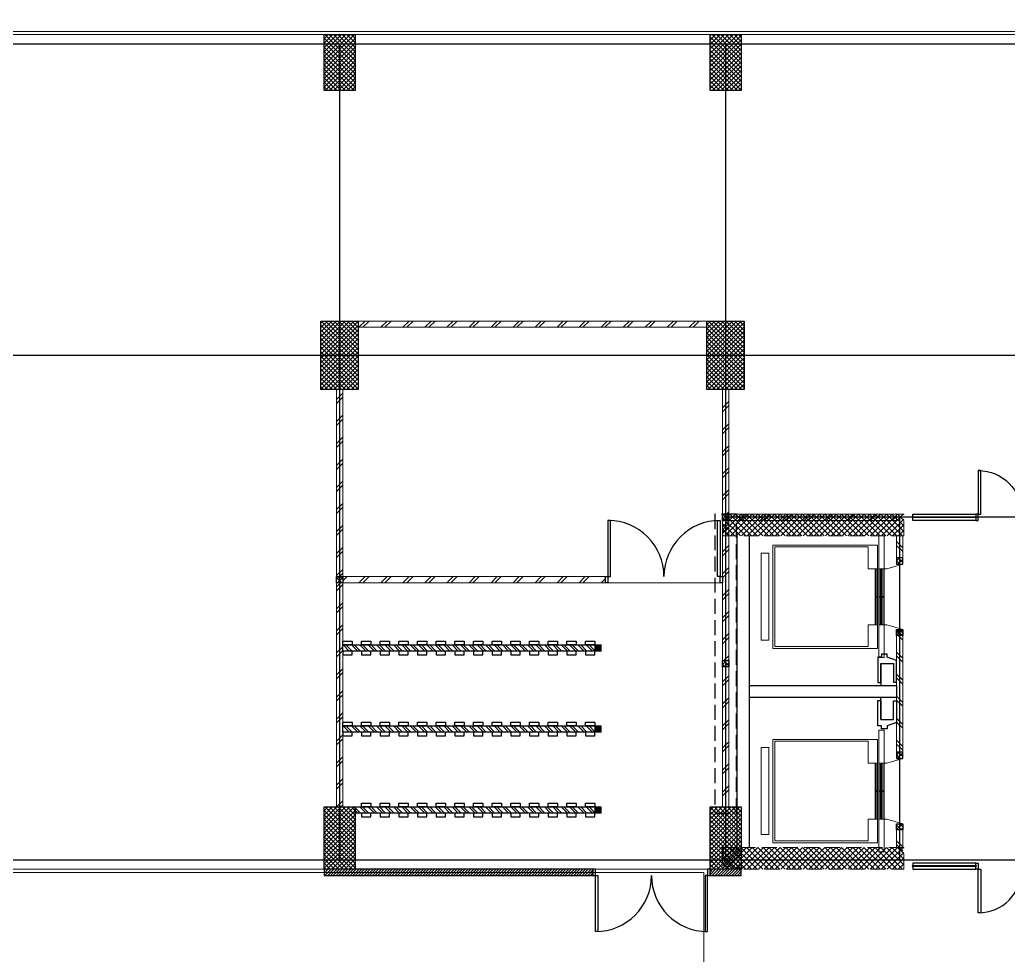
# Model space of a CAD drawing. Header units: inches. Extents: x 0 to 558, y -1 to 295.
# Drawn here: x 209.15 to 225.03, y 175.04 to 190.06 of the extents above; entities that cross this region are included whole.
import ezdxf

# ---------------------------------------------------------------- set-up
doc = ezdxf.new("R2010")
doc.units = ezdxf.units.IN
doc.header["$MEASUREMENT"] = 0
doc.linetypes.add('ACAD_ISO02W100', pattern=[15, 12, -3])
doc.layers.get('defpoints').update_dxf_attribs({"color": 1})
for name, color, linetype in [('AR_BETON', 150, 'Continuous'), ('dinding', 3, 'Continuous'), ('KACA', 151, 'Continuous'), ('Kusen', 30, 'Continuous'), ('pvc', 12, 'Continuous')]:
    doc.layers.add(name, color=color, linetype=linetype)
for name, color, linetype, lineweight in [('ars', 11, 'Continuous', 0), ('ars @ 1', 11, 'Continuous', 0), ('ARSIR', 31, 'Continuous', 5), ('ARSIR @ 1', 31, 'Continuous', 5), ('ARSIR BETON', 8, 'Continuous', 5), ('ARSIR KOLOM @ 1', 8, 'Continuous', 13), ('KOL', 1, 'Continuous', 30), ('KOLOM', 4, 'Continuous', 9), ('lan', 7, 'Continuous', 15), ('LIFT', 15, 'Continuous', 15), ('RUMPUT', 93, 'Continuous', 0), ('tem', 5, 'Continuous', 20), ('u', 6, 'Continuous', 20)]:
    doc.layers.add(name, color=color, linetype=linetype, lineweight=lineweight)
doc.layers.add('as', color=1, linetype='Continuous', plot=False)
doc.layers.add('POLYLINE TPAK', color=4, linetype='Continuous', lineweight=20, plot=False)
pattern_1 = [(86.6697, (37.0798, 226.14725), (-0.5066041, 0.569206), [0.142875, -0.934755]), (41.6697, (37.0798, 226.14725), (-0.5066045, 0.5692064), [0.142875, -0.619125]), (131.6697, (37.0798, 226.14725), (-0.5692064, -0.5066045), [0.142875, -0.619125])]
pattern_2 = [(45, (0, -5), (-0.03535534, 0.03535534), []), (135, (0, -5), (-0.03535534, -0.03535534), [])]

# ---------------------------------------------------------------- blocks, each defined once
blk = doc.blocks.new('k1')
at = {"layer": 'ars'}
h = blk.add_hatch(dxfattribs=at)
h.set_pattern_fill('_USER', color=256, scale=0.05, angle=45, double=1, pattern_type=0)
h.set_pattern_definition(pattern_2)
h.paths.add_polyline_path([(-0.3, -0.55), (0.3, -0.55), (0.3, 0.55), (-0.3, 0.55)])
at = {"layer": 'KOL'}
blk.add_lwpolyline([(-0.3, -0.55), (0.3, -0.55), (0.3, 0.55), (-0.3, 0.55)], close=True, dxfattribs=at)
blk = doc.blocks.new('k2')
at = {"layer": 'ars'}
h = blk.add_hatch(dxfattribs=at)
h.set_pattern_fill('_USER', color=256, scale=0.05, angle=45, double=1, pattern_type=0)
h.set_pattern_definition(pattern_2)
h.paths.add_polyline_path([(-0.25, -0.5), (0.25, -0.5), (0.25, 0.5), (-0.25, 0.5)])
at = {"layer": 'KOL'}
blk.add_lwpolyline([(-0.25, -0.5), (0.25, -0.5), (0.25, 0.5), (-0.25, 0.5)], close=True, dxfattribs=at)
blk = doc.blocks.new('k3')
at = {"layer": 'ars'}
h = blk.add_hatch(dxfattribs=at)
h.set_pattern_fill('_USER', color=256, scale=0.05, angle=45, double=1, pattern_type=0)
h.set_pattern_definition([(45, (0, -5.05), (-0.03535534, 0.03535534), []), (135, (0, -5.05), (-0.03535534, -0.03535534), [])])
h.paths.add_polyline_path([(-0.25, -0.45), (0.25, -0.45), (0.25, 0.45), (-0.25, 0.45)])
at = {"layer": 'KOL'}
blk.add_lwpolyline([(-0.25, -0.45), (0.25, -0.45), (0.25, 0.45), (-0.25, 0.45)], close=True, dxfattribs=at)
blk = doc.blocks.new('P-70-DOBLE')
at = {"layer": 'Kusen'}
for points in [[(102.301, -17.94), (102.341, -17.94), (102.341, -18.04), (102.301, -18.04)], [(102.341, -18.04), (102.381, -18.04), (102.381, -18.74), (102.341, -18.74)], [(103.741, -18.04), (103.701, -18.04), (103.701, -18.74), (103.741, -18.74)], [(103.781, -17.94), (103.741, -17.94), (103.741, -18.04), (103.781, -18.04)]]:
    blk.add_lwpolyline(points, close=True, dxfattribs=at)
for centre, start, end in [((102.341, -18.04), 270, 360), ((103.741, -18.04), 180, 270)]:
    blk.add_arc(centre, 0.7, start, end, dxfattribs=at)
blk = doc.blocks.new('K 10.10')
at = {"layer": 'ars'}
h = blk.add_hatch(dxfattribs=at)
h.set_pattern_fill('_USER', color=256, scale=0.05, angle=45, double=1, pattern_type=0)
h.set_pattern_definition([(45, (0, 0), (-0.035355339, 0.035355339), []), (135, (0, 0), (-0.035355339, -0.035355339), [])])
h.paths.add_polyline_path([(1560.538, 1380.407), (1560.638, 1380.407), (1560.638, 1380.507), (1560.538, 1380.507)])
at = {"layer": 'KOL'}
blk.add_lwpolyline([(1560.538, 1380.407), (1560.638, 1380.407), (1560.638, 1380.507), (1560.538, 1380.507)], close=True, dxfattribs=at)
blk = doc.blocks.new('KLOPRAK-10')
at = {"layer": 'ARSIR KOLOM @ 1'}
blk.add_hatch(color=256, dxfattribs=at).paths.add_polyline_path([(390.015, -20.575), (390.115, -20.575), (390.115, -20.475), (390.015, -20.475)])
at = {"layer": 'as'}
blk.add_line((390.115, -20.475), (390.015, -20.575), dxfattribs=at)
blk.add_lwpolyline([(390.015, -20.475), (390.115, -20.575)], dxfattribs=at)
at = {"layer": 'KOLOM'}
blk.add_lwpolyline([(390.015, -20.575), (390.115, -20.575), (390.115, -20.475), (390.015, -20.475)], close=True, dxfattribs=at)
blk = doc.blocks.new('LIFT PENUMPANG')
at = {"layer": 'LIFT'}
for points in [[(-0.705, 1.955), (-0.705, 1.83), (0.695, 1.83), (0.695, 1.955)], [(-0.835, 1.765), (-0.835, 0.085), (0.825, 0.085), (0.825, 1.765)], [(-0.805, 1.735), (-0.805, 0.235), (-0.455, 0.235), (-0.455, 0.085), (0.445, 0.085), (0.445, 0.235), (0.795, 0.235), (0.795, 1.735)], [(-0.455, 0.085), (0.445, 0.085), (0.445, 0.125), (-0.455, 0.125)], [(-0.455, 0.105), (0.445, 0.105), (0.445, 0.125), (-0.455, 0.125)], [(-0.455, 0.025), (0.445, 0.025), (0.445, 0.065), (-0.455, 0.065)], [(-0.455, 0.045), (0.445, 0.045), (0.445, 0.065), (-0.455, 0.065)], [(-0.455, -0.02), (0.445, -0.02), (0.445, 0.02), (-0.455, 0.02)], [(-0.455, 0), (0.445, 0), (0.445, 0.02), (-0.455, 0.02)], [(-0.01, 0.125), (0, 0.125), (0, 0.085), (-0.01, 0.085)], [(-0.01, 0.065), (0, 0.065), (0, 0.025), (-0.01, 0.025)], [(-0.01, 0.02), (0, 0.02), (0, -0.02), (-0.01, -0.02)]]:
    blk.add_lwpolyline(points, close=True, dxfattribs=at)
for points in [[(-0.455, -0.02), (-0.98, -0.02), (-0.98, 0.065), (0.97, 0.065), (0.97, -0.02), (0.445, -0.02)], [(-0.455, -0.02), (-0.455, -0.065), (-0.53, -0.32)], [(0.445, -0.02), (0.445, -0.065), (0.52, -0.32)]]:
    blk.add_lwpolyline(points, dxfattribs=at)
at = {"layer": 'KOLOM', "extrusion": (0, 0, -1), "zscale": -1, "rotation": 270}
blk.add_blockref('K 10.10', (-1379.877, 1560.318), dxfattribs=at)
at = {"layer": 'KOLOM', "extrusion": (0, 0, -1), "xscale": -1, "zscale": -1, "rotation": 90}
blk.add_blockref('K 10.10', (1379.887, 1560.318), dxfattribs=at)
blk = doc.blocks.new('P.60')
at = {"layer": 'Kusen'}
for points in [[(1472.835, 997.535), (1472.875, 997.535), (1472.875, 997.435), (1472.835, 997.435)], [(1472.875, 996.885), (1472.915, 996.885), (1472.915, 997.435), (1472.875, 997.435)], [(1473.475, 997.535), (1473.515, 997.535), (1473.515, 997.435), (1473.475, 997.435)]]:
    blk.add_lwpolyline(points, close=True, dxfattribs=at)
blk.add_arc((1472.895, 997.466), 0.581, 268.0266, 356.9943, dxfattribs=at)
blk = doc.blocks.new('LIFT TENGAH')
at = {"layer": 'ars'}
h = blk.add_hatch(dxfattribs=at)
h.set_pattern_fill('TEMBOK', color=256, scale=0.25)
h.set_pattern_definition([(45, (25.7678, -10.47464), (-0.1767767, 0.1767767), []), (45, (25.8303, -10.47464), (-0.1767767, 0.1767767), [])])
h.paths.add_polyline_path([(-0.115, 5.07), (-0.015, 5.07), (-0.015, 5.6), (-0.115, 5.6)])
h = blk.add_hatch(dxfattribs=at)
h.set_pattern_fill('TEMBOK', color=256, scale=0.25)
h.set_pattern_definition([(45, (29.5928, -10.47464), (-0.1767767, 0.1767767), []), (45, (29.6553, -10.47464), (-0.1767767, 0.1767767), [])])
h.paths.add_polyline_path([(3.71, 4.4), (3.81, 4.4), (3.81, 5.6), (3.71, 5.6)])
h = blk.add_hatch(dxfattribs=at)
h.set_pattern_fill('TEMBOK', color=256, scale=0.25)
h.set_pattern_definition([(45, (1.7978, -8.52464), (-0.1767767, 0.1767767), []), (45, (1.8603, -8.52464), (-0.1767767, 0.1767767), [])])
h.paths.add_polyline_path([(4.185, 5.6), (3.81, 5.6), (3.81, 5.7), (4.185, 5.7)])
h = blk.add_hatch(dxfattribs=at)
h.set_pattern_fill('TEMBOK', color=256, scale=0.25)
h.set_pattern_definition([(45, (3.0728, -8.52464), (-0.1767767, 0.1767767), []), (45, (3.1353, -8.52464), (-0.1767767, 0.1767767), [])])
h.paths.add_polyline_path([(5.395, 5.6), (5.085, 5.6), (5.085, 5.7), (5.395, 5.7)])
h = blk.add_hatch(dxfattribs=at)
h.set_pattern_fill('TEMBOK', color=256, scale=0.25)
h.set_pattern_definition([(45, (3.9628, -8.52464), (-0.1767767, 0.1767767), []), (45, (4.0253, -8.52464), (-0.1767767, 0.1767767), [])])
h.paths.add_polyline_path([(6.285, 5.6), (6.075, 5.6), (6.075, 5.7), (6.285, 5.7)])
h = blk.add_hatch(dxfattribs=at)
h.set_pattern_fill('TEMBOK', color=256, scale=0.25)
h.set_pattern_definition([(45, (-33.865, -7.775), (-0.1767767, 0.1767767), []), (45, (-33.8025, -7.775), (-0.1767767, 0.1767767), [])])
h.paths.add_polyline_path([(6.285, 5.6), (6.385, 5.6), (6.385, 5.1), (6.285, 5.1)])
h = blk.add_hatch(dxfattribs=at)
h.set_pattern_fill('TEMBOK', color=256, scale=0.25)
h.set_pattern_definition([(45, (30.8678, -10.87464), (-0.1767767, 0.1767767), []), (45, (30.9303, -10.87464), (-0.1767767, 0.1767767), [])])
h.paths.add_polyline_path([(4.985, 4.4), (5.085, 4.4), (5.085, 5.2), (4.985, 5.2)])
h = blk.add_hatch(dxfattribs=at)
h.set_pattern_fill('TEMBOK', color=256, scale=0.25)
h.set_pattern_definition([(45, (-0.87266, -7.475), (-0.1767767, 0.1767767), []), (45, (-0.81016, -7.475), (-0.1767767, 0.1767767), [])])
h.paths.add_polyline_path([(6.385, 3.2), (6.385, 5), (6.285, 5), (6.285, 3.2)])
h = blk.add_hatch(dxfattribs=at)
h.set_pattern_fill('TEMBOK', color=256, scale=0.25)
h.set_pattern_definition([(45, (29.5928, -11.77464), (-0.1767767, 0.1767767), []), (45, (29.6553, -11.77464), (-0.1767767, 0.1767767), [])])
h.paths.add_polyline_path([(3.71, 3.78), (3.81, 3.78), (3.81, 4.3), (3.71, 4.3)])
h = blk.add_hatch(dxfattribs=at)
h.set_pattern_fill('TEMBOK', color=256, scale=0.25)
h.set_pattern_definition([(315, (-4.09, 47.955), (-0.1767767, -0.1767767), []), (315, (-4.0275, 47.955), (-0.1767767, -0.1767767), [])])
h.paths.add_polyline_path([(3.81, 4.4), (3.81, 4.3), (4.305, 4.3), (4.305, 4.4)])
h = blk.add_hatch(dxfattribs=at)
h.set_pattern_fill('TEMBOK', color=256, scale=0.25)
h.set_pattern_definition([(315, (-2.11, 47.955), (-0.1767767, -0.1767767), []), (315, (-2.0475, 47.955), (-0.1767767, -0.1767767), [])])
h.paths.add_polyline_path([(6.285, 4.3), (5.085, 4.3), (5.085, 4.4), (6.285, 4.4)])
h = blk.add_hatch(dxfattribs=at)
h.set_pattern_fill('TEMBOK', color=256, scale=0.25)
h.set_pattern_definition([(45, (25.7678, -13.14964), (-0.1767767, 0.1767767), []), (45, (25.8303, -13.14964), (-0.1767767, 0.1767767), [])])
h.paths.add_polyline_path([(-0.115, 1.875), (-0.015, 1.875), (-0.015, 3.82), (-0.115, 3.82)])
h = blk.add_hatch(dxfattribs=at)
h.set_pattern_fill('TEMBOK', color=256, scale=0.25)
h.set_pattern_definition([(45, (25.7678, -14.92464), (-0.1767767, 0.1767767), []), (45, (25.8303, -14.92464), (-0.1767767, 0.1767767), [])])
h.paths.add_polyline_path([(-0.115, 0.35), (-0.015, 0.35), (-0.015, 0.625), (-0.115, 0.625)])
at = {"layer": 'ars @ 1'}
h = blk.add_hatch(dxfattribs=at)
h.set_pattern_fill('TEMBOK', color=256, scale=0.25)
h.set_pattern_definition([(45, (1555.54661, -439.5552), (-0.176776695, 0.176776695), []), (45, (1555.60911, -439.5552), (-0.176776695, 0.176776695), [])])
h.paths.add_polyline_path([(3.81, 3), (3.81, 2.9), (6.285, 2.9), (6.285, 3)])
h = blk.add_hatch(dxfattribs=at)
h.set_pattern_fill('TEMBOK', color=256, scale=0.25)
h.set_pattern_definition([(45, (1555.45412, -401.6752), (-0.176776695, 0.176776695), []), (45, (1555.51662, -401.6752), (-0.176776695, 0.176776695), [])])
h.paths.add_polyline_path([(6.285, 0.1), (6.385, 0.1), (6.385, 2.4), (6.285, 2.4)])
h = blk.add_hatch(dxfattribs=at)
h.set_pattern_fill('TEMBOK', color=256, scale=0.25)
h.set_pattern_definition([(315, (1555.01661, 442.5552), (-0.176776695, -0.176776695), []), (315, (1555.07911, 442.5552), (-0.176776695, -0.176776695), [])])
h.paths.add_polyline_path([(3.81, 0.1), (3.71, 0.1), (3.71, 0.775), (3.81, 0.775)])
h = blk.add_hatch(dxfattribs=at)
h.set_pattern_fill('TEMBOK', color=256, scale=0.25)
h.set_pattern_definition([(315, (1555.54661, 442.5552), (-0.176776695, -0.176776695), []), (315, (1555.60911, 442.5552), (-0.176776695, -0.176776695), [])])
h.paths.add_polyline_path([(4.088, 0), (4.088, 0.1), (3.81, 0.1), (3.81, 0)])
at = {"layer": 'KOLOM'}
h = blk.add_hatch(dxfattribs=at)
h.set_pattern_fill('ANSI37', color=256, scale=0.02, style=0)
h.set_pattern_definition([(45, (244.1281, -148.2583), (-0.04490128, 0.04490128), []), (135, (244.1281, -148.2583), (-0.04490128, -0.04490128), [])])
h.paths.add_polyline_path([(0, 5.35), (0, 5.7), (-2.91, 5.7), (-2.91, 5.35)])
h = blk.add_hatch(dxfattribs=at)
h.set_pattern_fill('ANSI37', color=256, scale=0.02, style=0)
h.set_pattern_definition([(45, (244.1281, -153.6083), (-0.04490128, 0.04490128), []), (135, (244.1281, -153.6083), (-0.04490128, -0.04490128), [])])
h.paths.add_polyline_path([(0, 0), (0, 0.35), (-2.91, 0.35), (-2.91, 0)])
h = blk.add_hatch(dxfattribs=at)
h.set_pattern_fill('ANSI37', color=256, scale=0.02, style=0)
h.set_pattern_definition([(45, (250.513103, -153.6083), (-0.04490128, 0.04490128), []), (135, (250.513103, -153.6083), (-0.04490128, -0.04490128), [])])
h.paths.add_polyline_path([(4.088, 0.35), (4.088, 0), (6.385, 0), (6.385, 0.35)])
for p, q in [((5.995, 5.7), (5.435, 5.7)), ((6.035, 5.6), (5.435, 5.6)), ((4.985, 4.4), (3.81, 5.4)), ((3.81, 4.4), (4.985, 5.2))]:
    blk.add_line(p, q)
for points in [[(3.81, 5.4), (4.185, 5.4)], [(6.285, 5.4), (5.047, 4.4)], [(5.085, 5.4), (6.285, 5.4)], [(5.085, 5.4), (6.285, 4.4)]]:
    blk.add_lwpolyline(points)
at = {"layer": 'AR_BETON'}
for p, q in [((-2.675, 5.35), (-2.675, 0.35)), ((-2.475, 5.35), (-2.475, 0.35))]:
    blk.add_line(p, q, dxfattribs=at)
for points in [[(-0.365, 2.991), (-0.365, 3.297), (-0.165, 3.297), (-0.165, 2.997), (-0.115, 2.997), (-0.115, 3.347), (-0.265, 3.397), (-0.265, 3.447), (-0.355, 3.447), (-0.355, 3.397), (-0.415, 3.397), (-0.415, 2.991), (-0.365, 2.991)], [(-0.365, 3.297), (-0.365, 2.945)], [(-0.365, 2.704), (-0.365, 2.397), (-0.165, 2.397), (-0.165, 2.697), (-0.115, 2.697), (-0.115, 2.347), (-0.265, 2.297), (-0.265, 2.247), (-0.355, 2.247), (-0.355, 2.297), (-0.415, 2.297), (-0.415, 2.704), (-0.365, 2.704)], [(-0.365, 2.397), (-0.365, 2.75)]]:
    blk.add_lwpolyline(points, dxfattribs=at)
blk.add_lwpolyline([(-2.475, 2.75), (-0.115, 2.75), (-0.115, 2.945), (-2.475, 2.945)], close=True, dxfattribs=at)
at = {"layer": 'ars'}
for p, q in [((6.412, 4.25), (6.385, 4.25)), ((6.412, 4.25), (6.385, 4.25)), ((6.425, 0.144), (6.425, 4.225)), ((6.488, 0.206), (6.488, 4.225)), ((6.425, 3.95), (6.385, 3.95)), ((6.425, 3.65), (6.385, 3.65)), ((6.425, 3.35), (6.385, 3.35)), ((6.425, 3.05), (6.385, 3.05)), ((6.425, 2.75), (6.385, 2.75)), ((6.425, 2.45), (6.385, 2.45)), ((6.425, 2.15), (6.385, 2.15)), ((6.425, 1.85), (6.385, 1.85))]:
    blk.add_line(p, q, dxfattribs=at)
for radius, start, end in [(0.0512, 307.5719, 232.4281), (0.0312, 0, 180)]:
    blk.add_arc((6.456, 4.225), radius, start, end, dxfattribs=at)
at = {"layer": 'as'}
for p, q in [((-0.065, 0.05), (-0.065, 5.55)), ((3.76, 0.05), (3.76, 5.55))]:
    blk.add_line(p, q, dxfattribs=at)
at = {"layer": 'defpoints', "color": 2, "linetype": 'ACAD_ISO02W100', "ltscale": 0.02}
blk.add_lwpolyline([(-3.035, 4.8), (-2.685, 4.8), (-2.685, 0), (-3.035, 0)], close=True, dxfattribs=at)
at = {"layer": 'KOLOM', "linetype": 'ACAD_ISO02W100', "ltscale": 0.02}
for points in [[(-2.91, 5.7), (0, 5.7), (0, 5.35), (-2.91, 5.35)], [(-2.91, 0.35), (0, 0.35), (0, 0), (-2.91, 0)], [(4.088, 0.35), (6.385, 0.35), (6.385, 0), (4.088, 0)]]:
    blk.add_lwpolyline(points, close=True, dxfattribs=at)
at = {"layer": 'Kusen'}
for points in [[(3.71, 3.78), (3.71, 3.74), (3.81, 3.74), (3.81, 3.78)], [(3.71, 3.04), (3.71, 3), (3.81, 3), (3.81, 3.04)], [(3.81, 3.08), (3.81, 3.04), (4.51, 3.04), (4.51, 3.08)]]:
    blk.add_lwpolyline(points, close=True, dxfattribs=at)
blk.add_arc((3.81, 3.04), 0.7, 0, 90, dxfattribs=at)
at = {"layer": 'lan'}
for p, q in [((6.425, 4.15), (6.385, 4.15)), ((6.425, 3.85), (6.385, 3.85)), ((3.71, 3.74), (3.71, 3.04)), ((6.425, 3.55), (6.385, 3.55)), ((6.425, 3.25), (6.385, 3.25)), ((6.425, 2.95), (6.385, 2.95)), ((6.425, 2.65), (6.385, 2.65)), ((6.425, 2.35), (6.385, 2.35)), ((6.425, 2.05), (6.385, 2.05)), ((6.425, 1.75), (6.385, 1.75))]:
    blk.add_line(p, q, dxfattribs=at)
at = {"layer": 'tem'}
for points in [[(3.81, 4.4), (3.71, 4.4), (3.71, 5.6), (3.81, 5.6)], [(4.185, 5.6), (3.81, 5.6), (3.81, 5.7), (4.185, 5.7)], [(5.395, 5.6), (5.085, 5.6), (5.085, 5.7), (5.395, 5.7)], [(6.285, 5.6), (6.075, 5.6), (6.075, 5.7), (6.285, 5.7)], [(6.385, 4.4), (6.385, 5.6), (6.285, 5.6), (6.285, 4.4)], [(-0.015, 5.07), (-0.115, 5.07), (-0.115, 5.35), (-0.015, 5.35)], [(5.085, 4.4), (4.985, 4.4), (4.985, 5.2), (5.085, 5.2)], [(3.81, 3.78), (3.71, 3.78), (3.71, 4.3), (3.81, 4.3)], [(4.305, 4.3), (3.81, 4.3), (3.81, 4.4), (4.305, 4.4)], [(4.345, 4.4), (4.945, 4.4), (4.945, 4.3), (4.345, 4.3)], [(6.285, 4.3), (5.085, 4.3), (5.085, 4.4), (6.285, 4.4)], [(6.385, 3), (6.385, 4.3), (6.285, 4.3), (6.285, 3)], [(-0.015, 1.875), (-0.115, 1.875), (-0.115, 3.82), (-0.015, 3.82)], [(3.81, 2.025), (3.71, 2.025), (3.71, 2.9), (3.81, 2.9)], [(3.81, 3), (3.81, 2.9), (6.285, 2.9), (6.285, 3)], [(6.285, 0.35), (6.385, 0.35), (6.385, 2.9), (6.285, 2.9)], [(-0.015, 0.35), (-0.115, 0.35), (-0.115, 0.7), (-0.015, 0.7)], [(3.81, 0.1), (3.71, 0.1), (3.71, 0.775), (3.81, 0.775)], [(3.81, 0), (3.81, 0.1), (4.088, 0.1), (4.088, 0)]]:
    blk.add_lwpolyline(points, close=True, dxfattribs=at)
for p, rotation in [((-0.335, 4.45), 90), ((4.03, 1.395), 270)]:
    blk.add_blockref('LIFT PENUMPANG', p, dxfattribs=dict(rotation=rotation))
at = {"xscale": -1, "rotation": 90}
blk.add_blockref('LIFT PENUMPANG', (-0.335, 1.32), dxfattribs=at)
at = {"layer": 'KOLOM', "extrusion": (0, 0, -1), "xscale": -1, "zscale": -1, "rotation": 180}
for p in [(-1564.348, 1386.107), (-1566.923, 1386.107), (-1564.348, 1384.807), (-1565.623, 1384.807), (-1566.923, 1384.807), (-1564.348, 1383.407), (-1566.923, 1383.407), (-1564.348, 1380.507)]:
    blk.add_blockref('K 10.10', p, dxfattribs=at)
at = {"layer": 'Kusen', "rotation": 180}
blk.add_blockref('P.60', (1478.91, 1003.135), dxfattribs=at)
at = {"layer": 'Kusen', "xscale": -1}
blk.add_blockref('P.60', (1477.82, -993.135), dxfattribs=at)
blk = doc.blocks.new('A-DAS')
at = {"layer": 'ars'}
h = blk.add_hatch(dxfattribs=at)
h.set_pattern_fill('TEMBOK', color=256, scale=0.25)
h.set_pattern_definition([(45, (-13, -1.555), (-0.1767767, 0.1767767), []), (45, (-12.9375, -1.555), (-0.1767767, 0.1767767), [])])
h.paths.add_polyline_path([(-13.05, 50.1), (-12.95, 50.1), (-12.95, 53.1), (-13.05, 53.1)])
h = blk.add_hatch(dxfattribs=at)
h.set_pattern_fill('TEMBOK', color=256, scale=0.25)
h.set_pattern_definition([(45, (-81.2, 4.52), (-0.1767767, 0.1767767), []), (45, (-81.1375, 4.52), (-0.1767767, 0.1767767), [])])
h.paths.add_polyline_path([(-6.75, 53.1), (-6.85, 53.1), (-6.85, 51.1), (-6.75, 51.1)])
h = blk.add_hatch(dxfattribs=at)
h.set_pattern_fill('TEMBOK', color=256, scale=0.25)
h.set_pattern_definition([(45, (-14.2027, 1.325), (-0.1767767, 0.1767767), []), (45, (-14.1402, 1.325), (-0.1767767, 0.1767767), [])])
h.paths.add_polyline_path([(-6.85, 51), (-6.75, 51), (-6.75, 48.75), (-6.85, 48.75)])
h = blk.add_hatch(dxfattribs=at)
h.set_pattern_fill('TEMBOK', color=256, scale=0.25)
h.set_pattern_definition([(45, (-13, -4.9175), (-0.1767767, 0.1767767), []), (45, (-12.9375, -4.9175), (-0.1767767, 0.1767767), [])])
h.paths.add_polyline_path([(-13.05, 46.4), (-12.95, 46.4), (-12.95, 50), (-13.05, 50)])
h = blk.add_hatch(dxfattribs=at)
h.set_pattern_fill('TEMBOK', color=256, scale=0.25)
h.set_pattern_definition([(45, (-14.2027, 3.125), (-0.1767767, 0.1767767), []), (45, (-14.1402, 3.125), (-0.1767767, 0.1767767), [])])
h.paths.add_polyline_path([(-6.85, 48.65), (-6.75, 48.65), (-6.75, 46.4), (-6.85, 46.4)])
h = blk.add_hatch(dxfattribs=at)
h.set_pattern_fill('ANSI31', color=256, scale=0.01, style=0)
h.set_pattern_definition([(45, (-28.55, 45.3), (-0.02245064, 0.02245064), [])])
h.paths.add_polyline_path([(-13.25, 45.3), (-8.93, 45.3), (-8.93, 45.4), (-13.25, 45.4)])
h = blk.add_hatch(dxfattribs=at)
h.set_pattern_fill('ANSI31', color=256, scale=0.01, style=0)
h.set_pattern_definition([(45, (-24.26, 45.3), (-0.02245064, 0.02245064), [])])
h.paths.add_polyline_path([(-7.05, 45.3), (-6.55, 45.3), (-6.55, 45.4), (-7.05, 45.4)])
at = {"layer": 'ars @ 1'}
h = blk.add_hatch(dxfattribs=at)
h.set_pattern_fill('TEMBOK', color=256, scale=0.25)
h.set_pattern_definition([(45, (1576.81912, -340.63282), (-0.176776695, 0.176776695), []), (45, (1576.88162, -340.63282), (-0.176776695, 0.176776695), [])])
h.paths.add_polyline_path([(-7.1, 54.2), (-7.1, 54.1), (-12.7, 54.1), (-12.7, 54.2)])
h = blk.add_hatch(dxfattribs=at)
h.set_pattern_fill('TEMBOK', color=256, scale=0.25, style=0, double=1)
h.set_pattern_definition([(45, (1582.76912, -384.53282), (-0.176776695, 0.176776695), []), (45, (1582.83162, -384.53282), (-0.176776695, 0.176776695), [])])
h.paths.add_polyline_path([(-4.055, 51), (-4.055, 51.1), (-6.75, 51.1), (-6.75, 51)])
h = blk.add_hatch(dxfattribs=at)
h.set_pattern_fill('TEMBOK', color=256, scale=0.25, style=0, double=1)
h.set_pattern_definition([(45, (1576.81912, -344.73282), (-0.176776695, 0.176776695), []), (45, (1576.88162, -344.73282), (-0.176776695, 0.176776695), [])])
h.paths.add_polyline_path([(-8.73, 50.1), (-8.73, 50), (-12.95, 50), (-12.95, 50.1)])
at = {"layer": 'ARSIR @ 1'}
h = blk.add_hatch(dxfattribs=at)
h.set_pattern_fill('ANSI32', color=256, scale=0.01, style=0, double=1)
h.set_pattern_definition([(135, (-13.92567, 48.9), (-0.067352, -0.067352), []), (135, (-13.92567, 48.9449), (-0.067352, -0.067352), [])])
h.paths.add_polyline_path([(-8.9, 49), (-8.9, 48.9), (-12.95, 48.9), (-12.95, 49)])
h = blk.add_hatch(dxfattribs=at)
h.set_pattern_fill('ANSI32', color=256, scale=0.01, style=0, double=1)
h.set_pattern_definition([(135, (-13.92567, 48.9), (-0.067352, -0.067352), []), (135, (-13.92567, 48.9449), (-0.067352, -0.067352), [])])
h.paths.add_polyline_path([(-8.9, 49), (-8.9, 48.9), (-12.95, 48.9), (-12.95, 49)])
h = blk.add_hatch(dxfattribs=at)
h.set_pattern_fill('ANSI32', color=256, scale=0.01, style=0, double=1)
h.set_pattern_definition([(135, (-13.92567, 48.9), (-0.067352, -0.067352), []), (135, (-13.92567, 48.9449), (-0.067352, -0.067352), [])])
h.paths.add_polyline_path([(-8.9, 49), (-8.9, 48.9), (-12.95, 48.9), (-12.95, 49)])
h = blk.add_hatch(dxfattribs=at)
h.set_pattern_fill('ANSI32', color=256, scale=0.01, style=0, double=1)
h.set_pattern_definition([(135, (-13.92567, 47.6), (-0.067352, -0.067352), []), (135, (-13.92567, 47.6449), (-0.067352, -0.067352), [])])
h.paths.add_polyline_path([(-8.9, 47.7), (-8.9, 47.6), (-12.95, 47.6), (-12.95, 47.7)])
h = blk.add_hatch(dxfattribs=at)
h.set_pattern_fill('ANSI32', color=256, scale=0.01, style=0, double=1)
h.set_pattern_definition([(135, (-13.92567, 47.6), (-0.067352, -0.067352), []), (135, (-13.92567, 47.6449), (-0.067352, -0.067352), [])])
h.paths.add_polyline_path([(-8.9, 47.7), (-8.9, 47.6), (-12.95, 47.6), (-12.95, 47.7)])
h = blk.add_hatch(dxfattribs=at)
h.set_pattern_fill('ANSI32', color=256, scale=0.01, style=0, double=1)
h.set_pattern_definition([(135, (-13.92567, 47.6), (-0.067352, -0.067352), []), (135, (-13.92567, 47.6449), (-0.067352, -0.067352), [])])
h.paths.add_polyline_path([(-8.9, 47.7), (-8.9, 47.6), (-12.95, 47.6), (-12.95, 47.7)])
h = blk.add_hatch(dxfattribs=at)
h.set_pattern_fill('ANSI32', color=256, scale=0.01, style=0, double=1)
h.set_pattern_definition([(135, (-13.92567, 46.3), (-0.067352, -0.067352), []), (135, (-13.92567, 46.3449), (-0.067352, -0.067352), [])])
h.paths.add_polyline_path([(-8.9, 46.4), (-8.9, 46.3), (-12.75, 46.3), (-12.75, 46.4)])
h = blk.add_hatch(dxfattribs=at)
h.set_pattern_fill('ANSI32', color=256, scale=0.01, style=0, double=1)
h.set_pattern_definition([(135, (-13.92567, 46.3), (-0.067352, -0.067352), []), (135, (-13.92567, 46.3449), (-0.067352, -0.067352), [])])
h.paths.add_polyline_path([(-8.9, 46.4), (-8.9, 46.3), (-12.75, 46.3), (-12.75, 46.4)])
h = blk.add_hatch(dxfattribs=at)
h.set_pattern_fill('ANSI32', color=256, scale=0.01, style=0, double=1)
h.set_pattern_definition([(135, (-13.92567, 46.3), (-0.067352, -0.067352), []), (135, (-13.92567, 46.3449), (-0.067352, -0.067352), [])])
h.paths.add_polyline_path([(-8.9, 46.4), (-8.9, 46.3), (-12.75, 46.3), (-12.75, 46.4)])
at = {"layer": 'as'}
for p, q in [((-37.8, 58.65), (36.6, 58.65)), ((-13, 58.65), (-13, 45.55)), ((-6.8, 58.65), (-6.8, 45.55)), ((-37.8, 53.65), (36.6, 53.65)), ((5.6, 51.05), (-6.8, 51.05)), ((-37.8, 45.55), (36.6, 45.55))]:
    blk.add_line(p, q, dxfattribs=at)
at = {"layer": 'dinding'}
for points in [[(-8.9, 49), (-8.9, 48.9), (-12.95, 48.9), (-12.95, 49)], [(-8.9, 49), (-8.9, 48.9), (-12.95, 48.9), (-12.95, 49)], [(-8.9, 49), (-8.9, 48.9), (-12.95, 48.9), (-12.95, 49)], [(-8.9, 47.7), (-8.9, 47.6), (-12.95, 47.6), (-12.95, 47.7)], [(-8.9, 47.7), (-8.9, 47.6), (-12.95, 47.6), (-12.95, 47.7)], [(-8.9, 47.7), (-8.9, 47.6), (-12.95, 47.6), (-12.95, 47.7)], [(-8.9, 46.4), (-8.9, 46.3), (-12.75, 46.3), (-12.75, 46.4)], [(-8.9, 46.4), (-8.9, 46.3), (-12.75, 46.3), (-12.75, 46.4)], [(-8.9, 46.4), (-8.9, 46.3), (-12.75, 46.3), (-12.75, 46.4)]]:
    blk.add_lwpolyline(points, close=True, dxfattribs=at)
at = {"layer": 'KACA'}
for points in [[(-3.805, 51.053), (-2.773, 51.053), (-2.773, 51.048), (-3.805, 51.048)], [(-3.805, 45.447), (-2.773, 45.447), (-2.773, 45.452), (-3.805, 45.452)]]:
    blk.add_lwpolyline(points, close=True, dxfattribs=at)
at = {"layer": 'KOL'}
for points in [[(-13.25, 45.3), (-8.93, 45.3), (-8.93, 45.4), (-13.25, 45.4)], [(-7.05, 45.3), (-6.55, 45.3), (-6.55, 45.4), (-7.05, 45.4)]]:
    blk.add_lwpolyline(points, close=True, dxfattribs=at)
at = {"layer": 'Kusen'}
for points in [[(-8.69, 50.1), (-8.65, 50.1), (-8.65, 51), (-8.69, 51)], [(-6.89, 50.1), (-6.93, 50.1), (-6.93, 51), (-6.89, 51)], [(-2.783, 51), (-3.795, 51), (-3.795, 51.1), (-2.783, 51.1)], [(-8.69, 50), (-8.73, 50), (-8.73, 50.1), (-8.69, 50.1)], [(-6.85, 50), (-6.89, 50), (-6.89, 50.1), (-6.85, 50.1)], [(-2.783, 45.5), (-3.795, 45.5), (-3.795, 45.4), (-2.783, 45.4)], [(-8.89, 45.4), (-8.93, 45.4), (-8.93, 45.3), (-8.89, 45.3)], [(-8.89, 45.3), (-8.85, 45.3), (-8.85, 44.4), (-8.89, 44.4)], [(-7.09, 45.3), (-7.13, 45.3), (-7.13, 44.4), (-7.09, 44.4)], [(-7.05, 45.4), (-7.09, 45.4), (-7.09, 45.3), (-7.05, 45.3)]]:
    blk.add_lwpolyline(points, close=True, dxfattribs=at)
for centre, start, end in [((-8.69, 50.1), 0, 90), ((-6.89, 50.1), 90, 180), ((-8.89, 45.3), 270, 360), ((-7.09, 45.3), 180, 270)]:
    blk.add_arc(centre, 0.9, start, end, dxfattribs=at)
at = {"layer": 'lan'}
for p, q in [((-13.25, 58.8), (-18.95, 58.8)), ((-13.25, 58.8), (-0.85, 58.8)), ((-8.69, 50), (-6.89, 50)), ((-13.25, 45.4), (-18.95, 45.4)), ((-8.89, 45.4), (-7.09, 45.4))]:
    blk.add_line(p, q, dxfattribs=at)
at = {"layer": 'POLYLINE TPAK', "color": 3}
blk.add_lwpolyline([(24.15, 58.85), (-25.35, 58.85), (-25.35, 60.75), (-31.65, 60.75), (-31.65, 58.85), (-38.1, 58.85), (-38.1, 45.35), (-7.15, 45.35), (-7.15, 43.3), (-7.15, 15.95), (-38.1, 15.95), (-38.1, 2.45), (-31.65, 2.45), (-31.65, 0.55), (-25.35, 0.55), (-25.35, 2.45), (24.15, 2.45)], dxfattribs=at)
at = {"layer": 'pvc'}
for points in [[(-12.95, 49.06), (-12.8, 49.06), (-12.8, 49), (-12.95, 49)], [(-12.65, 49.06), (-12.5, 49.06), (-12.5, 49), (-12.65, 49)], [(-12.35, 49.06), (-12.2, 49.06), (-12.2, 49), (-12.35, 49)], [(-12.05, 49.06), (-11.9, 49.06), (-11.9, 49), (-12.05, 49)], [(-11.75, 49.06), (-11.6, 49.06), (-11.6, 49), (-11.75, 49)], [(-11.45, 49.06), (-11.3, 49.06), (-11.3, 49), (-11.45, 49)], [(-11.15, 49.06), (-11, 49.06), (-11, 49), (-11.15, 49)], [(-10.85, 49.06), (-10.7, 49.06), (-10.7, 49), (-10.85, 49)], [(-10.55, 49.06), (-10.4, 49.06), (-10.4, 49), (-10.55, 49)], [(-10.25, 49.06), (-10.1, 49.06), (-10.1, 49), (-10.25, 49)], [(-9.95, 49.06), (-9.8, 49.06), (-9.8, 49), (-9.95, 49)], [(-9.65, 49.06), (-9.5, 49.06), (-9.5, 49), (-9.65, 49)], [(-9.35, 49.06), (-9.2, 49.06), (-9.2, 49), (-9.35, 49)], [(-9.05, 49.06), (-8.9, 49.06), (-8.9, 49), (-9.05, 49)], [(-12.95, 48.84), (-12.8, 48.84), (-12.8, 48.9), (-12.95, 48.9)], [(-12.65, 48.84), (-12.5, 48.84), (-12.5, 48.9), (-12.65, 48.9)], [(-12.35, 48.84), (-12.2, 48.84), (-12.2, 48.9), (-12.35, 48.9)], [(-12.05, 48.84), (-11.9, 48.84), (-11.9, 48.9), (-12.05, 48.9)], [(-11.75, 48.84), (-11.6, 48.84), (-11.6, 48.9), (-11.75, 48.9)], [(-11.45, 48.84), (-11.3, 48.84), (-11.3, 48.9), (-11.45, 48.9)], [(-11.15, 48.84), (-11, 48.84), (-11, 48.9), (-11.15, 48.9)], [(-10.85, 48.84), (-10.7, 48.84), (-10.7, 48.9), (-10.85, 48.9)], [(-10.55, 48.84), (-10.4, 48.84), (-10.4, 48.9), (-10.55, 48.9)], [(-10.25, 48.84), (-10.1, 48.84), (-10.1, 48.9), (-10.25, 48.9)], [(-9.95, 48.84), (-9.8, 48.84), (-9.8, 48.9), (-9.95, 48.9)], [(-9.65, 48.84), (-9.5, 48.84), (-9.5, 48.9), (-9.65, 48.9)], [(-9.35, 48.84), (-9.2, 48.84), (-9.2, 48.9), (-9.35, 48.9)], [(-9.05, 48.84), (-8.9, 48.84), (-8.9, 48.9), (-9.05, 48.9)], [(-12.95, 47.76), (-12.8, 47.76), (-12.8, 47.7), (-12.95, 47.7)], [(-12.65, 47.76), (-12.5, 47.76), (-12.5, 47.7), (-12.65, 47.7)], [(-12.35, 47.76), (-12.2, 47.76), (-12.2, 47.7), (-12.35, 47.7)], [(-12.05, 47.76), (-11.9, 47.76), (-11.9, 47.7), (-12.05, 47.7)], [(-11.75, 47.76), (-11.6, 47.76), (-11.6, 47.7), (-11.75, 47.7)], [(-11.45, 47.76), (-11.3, 47.76), (-11.3, 47.7), (-11.45, 47.7)], [(-11.15, 47.76), (-11, 47.76), (-11, 47.7), (-11.15, 47.7)], [(-10.85, 47.76), (-10.7, 47.76), (-10.7, 47.7), (-10.85, 47.7)], [(-10.55, 47.76), (-10.4, 47.76), (-10.4, 47.7), (-10.55, 47.7)], [(-10.25, 47.76), (-10.1, 47.76), (-10.1, 47.7), (-10.25, 47.7)], [(-9.95, 47.76), (-9.8, 47.76), (-9.8, 47.7), (-9.95, 47.7)], [(-9.65, 47.76), (-9.5, 47.76), (-9.5, 47.7), (-9.65, 47.7)], [(-9.35, 47.76), (-9.2, 47.76), (-9.2, 47.7), (-9.35, 47.7)], [(-9.05, 47.76), (-8.9, 47.76), (-8.9, 47.7), (-9.05, 47.7)], [(-12.95, 47.54), (-12.8, 47.54), (-12.8, 47.6), (-12.95, 47.6)], [(-12.65, 47.54), (-12.5, 47.54), (-12.5, 47.6), (-12.65, 47.6)], [(-12.35, 47.54), (-12.2, 47.54), (-12.2, 47.6), (-12.35, 47.6)], [(-12.05, 47.54), (-11.9, 47.54), (-11.9, 47.6), (-12.05, 47.6)], [(-11.75, 47.54), (-11.6, 47.54), (-11.6, 47.6), (-11.75, 47.6)], [(-11.45, 47.54), (-11.3, 47.54), (-11.3, 47.6), (-11.45, 47.6)], [(-11.15, 47.54), (-11, 47.54), (-11, 47.6), (-11.15, 47.6)], [(-10.85, 47.54), (-10.7, 47.54), (-10.7, 47.6), (-10.85, 47.6)], [(-10.55, 47.54), (-10.4, 47.54), (-10.4, 47.6), (-10.55, 47.6)], [(-10.25, 47.54), (-10.1, 47.54), (-10.1, 47.6), (-10.25, 47.6)], [(-9.95, 47.54), (-9.8, 47.54), (-9.8, 47.6), (-9.95, 47.6)], [(-9.65, 47.54), (-9.5, 47.54), (-9.5, 47.6), (-9.65, 47.6)], [(-9.35, 47.54), (-9.2, 47.54), (-9.2, 47.6), (-9.35, 47.6)], [(-9.05, 47.54), (-8.9, 47.54), (-8.9, 47.6), (-9.05, 47.6)], [(-12.65, 46.46), (-12.5, 46.46), (-12.5, 46.4), (-12.65, 46.4)], [(-12.35, 46.46), (-12.2, 46.46), (-12.2, 46.4), (-12.35, 46.4)], [(-12.05, 46.46), (-11.9, 46.46), (-11.9, 46.4), (-12.05, 46.4)], [(-11.75, 46.46), (-11.6, 46.46), (-11.6, 46.4), (-11.75, 46.4)], [(-11.45, 46.46), (-11.3, 46.46), (-11.3, 46.4), (-11.45, 46.4)], [(-11.15, 46.46), (-11, 46.46), (-11, 46.4), (-11.15, 46.4)], [(-10.85, 46.46), (-10.7, 46.46), (-10.7, 46.4), (-10.85, 46.4)], [(-10.55, 46.46), (-10.4, 46.46), (-10.4, 46.4), (-10.55, 46.4)], [(-10.25, 46.46), (-10.1, 46.46), (-10.1, 46.4), (-10.25, 46.4)], [(-9.95, 46.46), (-9.8, 46.46), (-9.8, 46.4), (-9.95, 46.4)], [(-9.65, 46.46), (-9.5, 46.46), (-9.5, 46.4), (-9.65, 46.4)], [(-9.35, 46.46), (-9.2, 46.46), (-9.2, 46.4), (-9.35, 46.4)], [(-9.05, 46.46), (-8.9, 46.46), (-8.9, 46.4), (-9.05, 46.4)], [(-12.65, 46.24), (-12.5, 46.24), (-12.5, 46.3), (-12.65, 46.3)], [(-12.35, 46.24), (-12.2, 46.24), (-12.2, 46.3), (-12.35, 46.3)], [(-12.05, 46.24), (-11.9, 46.24), (-11.9, 46.3), (-12.05, 46.3)], [(-11.75, 46.24), (-11.6, 46.24), (-11.6, 46.3), (-11.75, 46.3)], [(-11.45, 46.24), (-11.3, 46.24), (-11.3, 46.3), (-11.45, 46.3)], [(-11.15, 46.24), (-11, 46.24), (-11, 46.3), (-11.15, 46.3)], [(-10.85, 46.24), (-10.7, 46.24), (-10.7, 46.3), (-10.85, 46.3)], [(-10.55, 46.24), (-10.4, 46.24), (-10.4, 46.3), (-10.55, 46.3)], [(-10.25, 46.24), (-10.1, 46.24), (-10.1, 46.3), (-10.25, 46.3)], [(-9.95, 46.24), (-9.8, 46.24), (-9.8, 46.3), (-9.95, 46.3)], [(-9.65, 46.24), (-9.5, 46.24), (-9.5, 46.3), (-9.65, 46.3)], [(-9.35, 46.24), (-9.2, 46.24), (-9.2, 46.3), (-9.35, 46.3)], [(-9.05, 46.24), (-8.9, 46.24), (-8.9, 46.3), (-9.05, 46.3)]]:
    blk.add_lwpolyline(points, close=True, dxfattribs=at)
at = {"layer": 'tem'}
for points in [[(-7.1, 54.1), (-7.1, 54.2), (-12.7, 54.2), (-12.7, 54.1)], [(-6.75, 51), (-6.85, 51), (-6.85, 48.75), (-6.75, 48.75)], [(-4.055, 51), (-4.055, 51.1), (-6.75, 51.1), (-6.75, 51)], [(-8.73, 50), (-8.73, 50.1), (-12.95, 50.1), (-12.95, 50)], [(-12.95, 50), (-12.95, 46.4), (-13.05, 46.4), (-13.05, 50)], [(-6.75, 48.65), (-6.85, 48.65), (-6.85, 46.4), (-6.75, 46.4)]]:
    blk.add_lwpolyline(points, close=True, dxfattribs=at)
at = {"layer": 'tem', "ltscale": 2}
for points in [[(-13.05, 50.1), (-12.95, 50.1), (-12.95, 53.1), (-13.05, 53.1)], [(-6.85, 53.1), (-6.75, 53.1), (-6.75, 51.1), (-6.85, 51.1)]]:
    blk.add_lwpolyline(points, close=True, dxfattribs=at)
at = {"color": 2, "xscale": -1, "rotation": 180}
for p in [(-398.915, 28.425), (-398.915, 27.125), (-398.915, 25.825)]:
    blk.add_blockref('KLOPRAK-10', p, dxfattribs=at)
at = {"layer": 'KOL', "xscale": -1}
for name, p in [('k3', (-13, 58.35)), ('k3', (-6.8, 58.35)), ('k2', (-13, 45.9))]:
    blk.add_blockref(name, p, dxfattribs=at)
at = {"layer": 'KOL', "xscale": -1, "rotation": 180}
for name, p in [('k1', (-13, 53.65)), ('k1', (-6.8, 53.65)), ('k2', (-6.8, 45.9))]:
    blk.add_blockref(name, p, dxfattribs=at)
at = {"layer": 'KOLOM', "extrusion": (0, 0, -1), "zscale": -1}
for p in [(-1553.788, -1329.407), (-1547.588, -1330.407), (-1553.788, -1331.757)]:
    blk.add_blockref('K 10.10', p, dxfattribs=at)
at = {"layer": 'lan', "color": 2, "xscale": -1, "rotation": 180}
blk.add_blockref('P-70-DOBLE', (-105.083, 33.06), dxfattribs=at)
at = {"layer": 'lan', "color": 2}
blk.add_blockref('P-70-DOBLE', (-105.083, 63.44), dxfattribs=at)
at = {"layer": 'u', "xscale": -1, "rotation": 180}
blk.add_blockref('LIFT TENGAH', (-3.94, 51.1), dxfattribs=at)

msp = doc.modelspace()

# ---------------------------------------------------------------- hatches: boundary and pattern name
at = {"layer": 'ARSIR'}
h = msp.add_hatch(dxfattribs=at)
h.set_pattern_fill('AR-HBONE', color=256, scale=0.003, style=0)
h.set_pattern_definition([(45, (37.0798, 226.14725), (4e-17, 0.4310523), [0.9144, -0.3048]), (135, (37.29532, 226.36278), (4e-17, 0.4310523), [0.9144, -0.3048])])
edge = h.paths.add_edge_path()
edge.add_arc((191.2828, 190.0679), 15.2, 90, 180)
edge.add_line((176.0828, 190.0679), (176.0828, 133.2715))
edge.add_arc((191.2828, 133.2715), 15.2, 180, 214.23029)
edge.add_line((178.7157, 124.7212), (179.7078, 125.3962))
edge.add_arc((191.2827, 133.2715), 14, 180, 214.23027, ccw=False)
edge.add_line((177.2828, 133.2715), (177.2828, 190.0679))
edge.add_arc((191.2828, 190.0679), 14, 90, 180, ccw=False)
edge.add_line((191.2828, 204.0679), (270.5466, 204.0679))
edge.add_arc((270.5466, 204.9086), 0.8408, 270, 359.99697)
edge.add_line((271.3873, 204.9086), (191.2828, 205.2679))
at = {"layer": 'ARSIR BETON'}
h = msp.add_hatch(dxfattribs=at)
h.set_pattern_fill('AR-HBONE', color=256, scale=0.004, style=0)
h.set_pattern_definition([(45, (37.0798, 226.14725), (6e-17, 0.5747364), [1.2192, -0.4064]), (135, (37.36716, 226.4346), (6e-17, 0.5747364), [1.2192, -0.4064])])
edge = h.paths.add_edge_path()
edge.add_arc((191.2828, 190.0679), 14, 90, 180)
edge.add_line((177.2828, 190.0679), (177.2828, 133.2715))
edge.add_arc((191.2827, 133.2715), 14, 179.99992, 263.11919)
edge.add_line((189.6055, 119.3724), (189.6055, 112.3227))
edge.add_line((189.6055, 112.3227), (189.7055, 112.3227))
edge.add_line((189.7055, 112.3227), (189.7055, 112.2227))
edge.add_line((189.7055, 112.2227), (201.7055, 112.2227))
edge.add_line((201.7055, 112.2227), (201.7055, 119.2715))
edge.add_line((201.7055, 119.2715), (380.22, 119.2715))
edge.add_arc((380.22, 133.2715), 14, 270, 360)
edge.add_line((394.22, 133.2715), (394.22, 186.8365))
edge.add_arc((380.07, 186.8365), 14.15, 0.00002, 89.99998)
edge.add_line((380.07, 200.9865), (288.3873, 200.9865))
edge.add_arc((288.3873, 203.9865), 3, 180, 270, ccw=False)
edge.add_line((285.3873, 203.9865), (285.3986, 204.9823))
edge.add_line((285.3986, 204.9823), (271.3873, 205.1475))
edge.add_line((271.3873, 205.1475), (271.3873, 204.9086))
edge.add_arc((270.5466, 204.9086), 0.8408, 270, 359.99999, ccw=False)
edge.add_line((270.5466, 204.0679), (191.2828, 204.0679))
edge = h.paths.add_edge_path()
edge.add_line((191.2672, 197.9562), (265.7566, 197.9585))
edge.add_arc((265.7568, 189.203), 8.7555, 41.343, 90.00169, ccw=False)
edge.add_line((272.3302, 194.9865), (332.5823, 194.9865))
edge.add_line((332.5823, 194.9865), (332.5823, 191.8715))
edge.add_line((332.5823, 191.8715), (340.1822, 191.8715))
edge.add_line((340.1822, 191.8715), (340.1822, 194.9865))
edge.add_line((340.1822, 194.9865), (380.07, 194.9865))
edge.add_arc((380.07, 186.8365), 8.15, 0, 90, ccw=False)
edge.add_line((388.22, 186.8365), (388.22, 163.1715))
edge.add_line((388.22, 163.1715), (388.22, 157.7117))
edge.add_line((388.22, 157.7117), (388.22, 133.2715))
edge.add_arc((380.22, 133.2715), 8, -90, 0, ccw=False)
edge.add_line((380.22, 125.2715), (191.2828, 125.2715))
edge.add_arc((191.185, 133.1732), 7.9023, 180.12317, 270.70845, ccw=False)
edge.add_line((183.2828, 133.1562), (183.2675, 189.9541))
edge.add_arc((191.2675, 189.9563), 8, 90.00169, 180.01541, ccw=False)
at = {"layer": 'RUMPUT'}
h = msp.add_hatch(dxfattribs=at)
h.set_pattern_fill('GRASS', color=256, scale=0.03, angle=356.66969, style=0)
h.set_pattern_definition(pattern_1)
edge = h.paths.add_edge_path()
edge.add_line((173.8596, 124.7087), (178.5195, 124.7087))
edge.add_line((178.5195, 124.7087), (178.577, 124.7478))
edge.add_arc((191.2745, 133.269), 15.2918, 179.99042, 213.86512, ccw=False)
edge.add_line((175.9828, 133.2715), (175.9828, 190.0679))
edge.add_arc((191.2827, 190.0679), 15.2999, 89.99903, 180.00016, ccw=False)
edge.add_line((191.283, 205.3679), (269.9053, 205.0253))
edge.add_line((269.9053, 205.0253), (167.2319, 206.0181))
edge.add_line((167.2319, 206.0181), (167.521, 198.8985))
edge.add_line((167.521, 198.8985), (170.7477, 161.1323))
edge.add_line((170.7477, 161.1323), (173.8596, 124.7087))
h = msp.add_hatch(dxfattribs=at)
h.set_pattern_fill('GRASS', color=256, scale=0.03, angle=356.66969, style=0)
h.set_pattern_definition(pattern_1)
edge = h.paths.add_edge_path()
edge.add_line((222.8076, 191.8715), (222.8076, 197.4562))
edge.add_arc((222.4076, 197.4562), 0.4, 360, 450)
edge.add_line((222.4076, 197.8562), (221.7659, 197.8562))
edge.add_arc((221.7659, 197.4562), 0.4, 90, 179.82489)
edge.add_line((221.3659, 197.4575), (221.3519, 192.8562))
edge.add_line((221.3519, 192.8562), (191.1675, 192.8562))
edge.add_line((191.1675, 192.8562), (191.1675, 196.6555))
edge.add_arc((191.2675, 189.9563), 6.7, 90.85519, 180)
edge.add_line((184.5675, 189.9563), (184.5675, 164.7715))
edge.add_line((184.5675, 164.7715), (189.4121, 164.7715))
edge.add_arc((189.4168, 165.1663), 0.3948, 269.30809, 360.67801)
edge.add_line((189.8116, 165.171), (189.8116, 170.2314))
edge.add_line((189.8116, 170.2314), (194.9669, 170.2314))
edge.add_arc((194.9652, 170.6314), 0.4, 270.2535, 360)
edge.add_line((195.3652, 170.6314), (195.3652, 172.5215))
edge.add_line((195.3652, 172.5215), (187.1873, 172.5215))
edge.add_line((187.1873, 172.5215), (187.1873, 189.0042))
edge.add_arc((189.9391, 189.1175), 2.7541, 90.36187, 182.35743, ccw=False)
edge.add_line((189.9217, 191.8715), (222.8076, 191.8715))

# ---------------------------------------------------------------- block references
msp.add_blockref('A-DAS', (227.2873, 131.0215))

doc.saveas('drawing.dxf')
